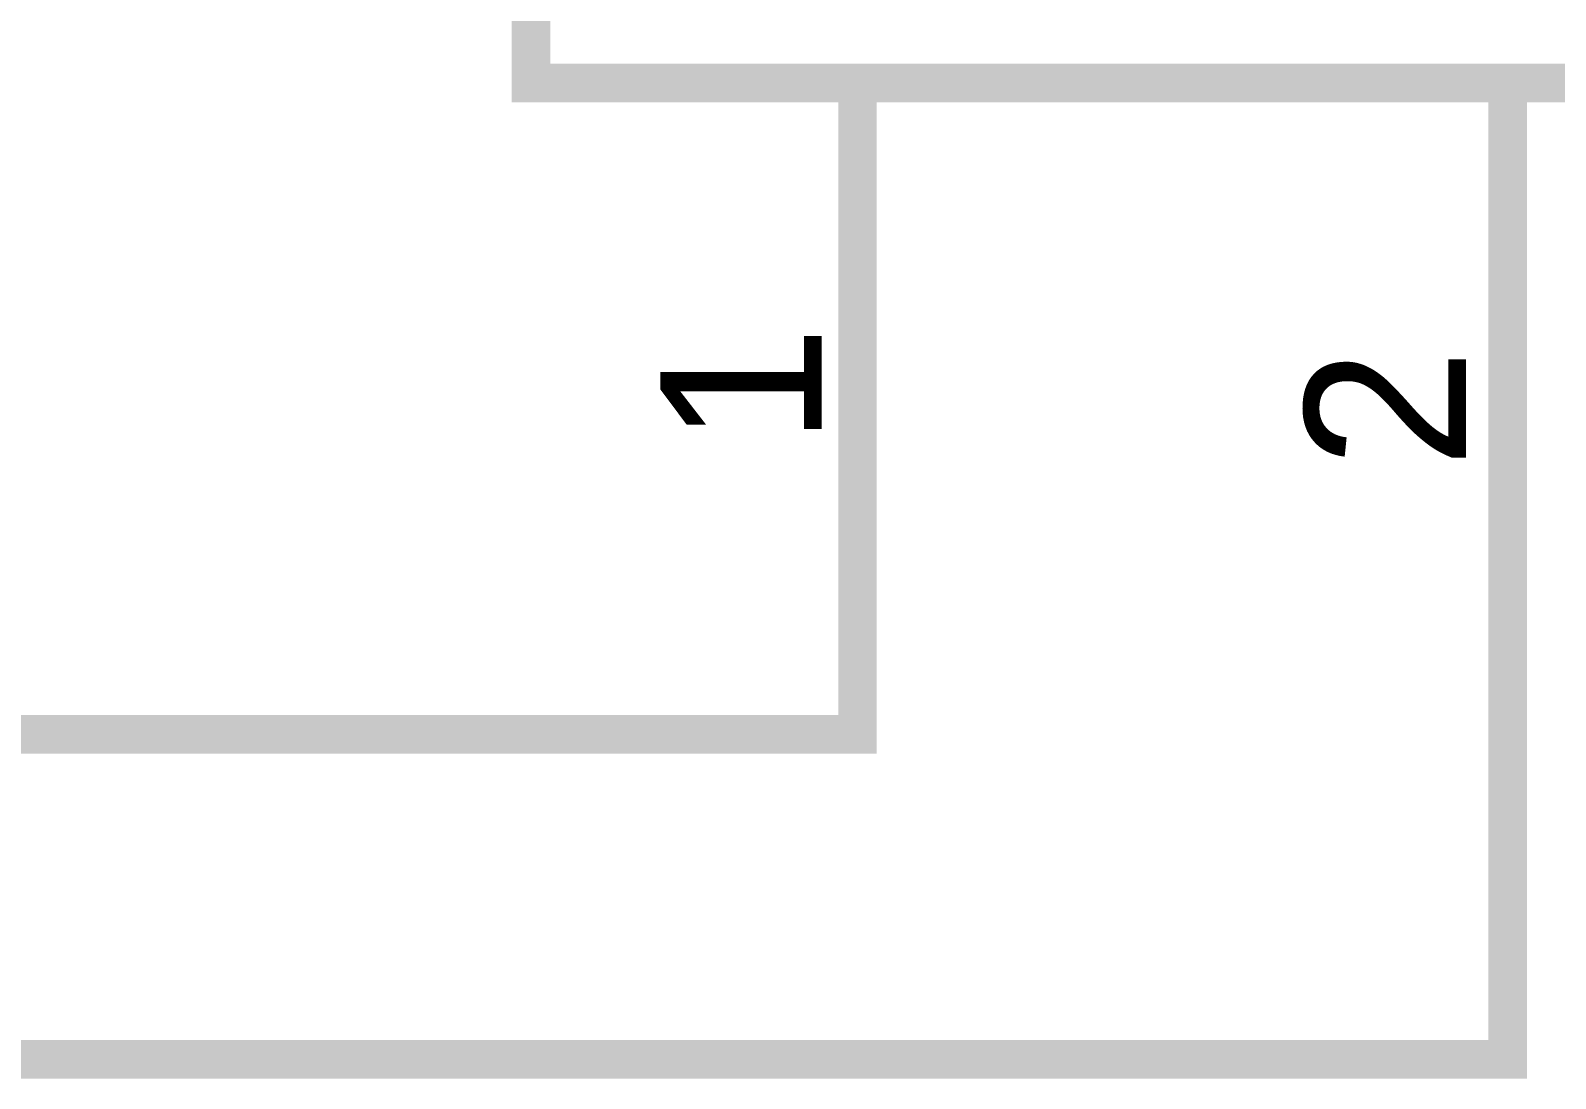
# Model space of a CAD drawing. Header units: inches. Extents: x 0 to 22.3, y 0 to 15.7.
# Drawn here: x 8.7462 to 9.2149, y 8.0938 to 8.416 of the extents above; entities that cross this region are included whole.
import ezdxf

# ---------------------------------------------------------------- set-up
doc = ezdxf.new("R2010")
doc.units = ezdxf.units.IN
doc.header["$MEASUREMENT"] = 0
doc.layers.add('Sheet', color=255, linetype='Continuous')

msp = doc.modelspace()

# ---------------------------------------------------------------- linework, layer by layer
at = {"layer": 'Sheet'}
for points in [[(8.90002, 8.89976, 0.0118, 0.0118, 0), (9.50031, 8.89976, 0.0118, 0.0118, 0), (9.50031, 8.39985, 0.0118, 0.0118, 0), (8.90002, 8.39985, 0.0118, 0.0118, 0), (8.90002, 8.89976, 0.0118, 0.0118, 0)], [(8.90002, 8.89976, 0.0039, 0.0039, 0), (8.90002, 8.39985, 0.0039, 0.0039, 0), (9.50031, 8.39985, 0.0039, 0.0039, 0), (9.50031, 8.89976, 0.0039, 0.0039, 0), (8.90002, 8.89976, 0.0039, 0.0039, 0), (8.90002, 8.89976, 0.0039, 0.0039, 0)]]:
    msp.add_lwpolyline(points, format="xyseb", close=True, dxfattribs=at)
for points in [[(9.00036, 8.39985, 0.0118, 0.0118, 0), (9.00036, 8.29996, 0.0118, 0.0118, 0)], [(9.20016, 8.39985, 0.0118, 0.0118, 0), (9.20016, 8.29996, 0.0118, 0.0118, 0)], [(9.00036, 8.29996, 0.0118, 0.0118, 0), (9.00036, 8.19963, 0.0118, 0.0118, 0), (8.00003, 8.19963, 0.0118, 0.0118, 0)], [(8.20027, 8.09973, 0.0118, 0.0118, 0), (9.20016, 8.09973, 0.0118, 0.0118, 0), (9.20016, 8.29996, 0.0118, 0.0118, 0)]]:
    msp.add_lwpolyline(points, format="xyseb", dxfattribs=at)

# ---------------------------------------------------------------- texts
for s, p in [('1', (8.98931, 8.28847)), ('2', (9.18735, 8.2814))]:
    msp.add_text(s, height=0.0495, rotation=90, dxfattribs=at).set_placement(p)

doc.saveas('drawing.dxf')
